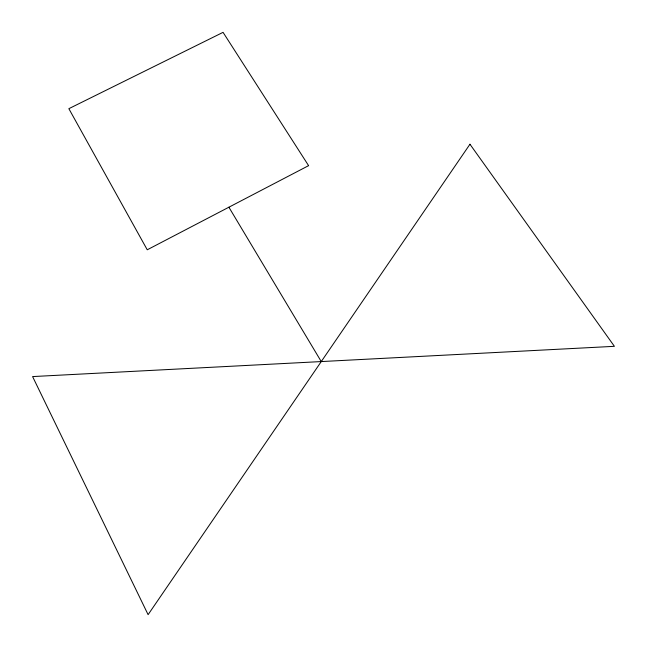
<?xml version="1.0" encoding="UTF-8"?>
<svg xmlns="http://www.w3.org/2000/svg" width="647" height="647" viewBox="0 0 647 647"><rect width="100%" height="100%" fill="white"/><g stroke="black" fill="none" stroke-linecap="round" stroke-linejoin="round"><path stroke-width="0.97" d="M228.892 207.218L321.26 361.568M469.957 144.241L148.106 614.65L32.593 376.578L614.407 346.323L469.957 144.241M308.595 165.648L147.249 249.791L68.849 108.68L223.061 32.35L308.595 165.648"/></g></svg>
